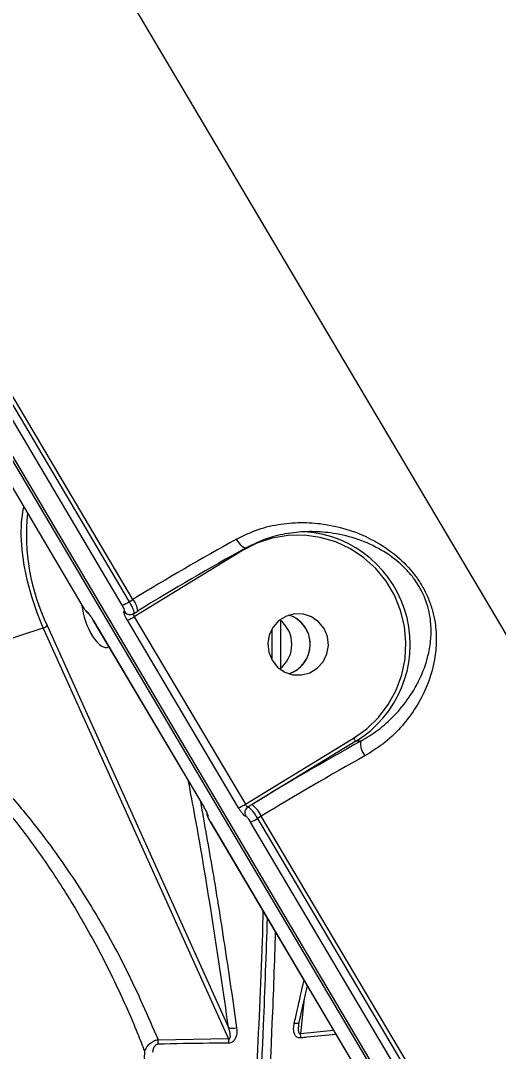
# Model space of a CAD drawing. Header units: millimetres. Extents: x -7245 to 6306, y -6696 to 5973.
# Drawn here: x 1877.5 to 1947.3, y -1408.2 to -1257.4 of the extents above; entities that cross this region are included whole.
import ezdxf

# ---------------------------------------------------------------- set-up
doc = ezdxf.new("R2010")
doc.units = ezdxf.units.MM
for name, color, linetype in [('DIKOM_ОБЪЕКТ', 7, 'Continuous'), ('DIKOM_РАЗМЕР_ЗОНА', 7, 'Continuous'), ('DIKOM_РАЗМЕР_ОБЪЕКТА', 7, 'Continuous')]:
    doc.layers.add(name, color=color, linetype=linetype)
doc.styles.add('style1', font='arial.ttf', dxfattribs={"width": 0.8})
doc.dimstyles.new('1-50', dxfattribs={"dimtxt": 300, "dimasz": 200, "dimexe": 100, "dimexo": 0, "dimgap": 100, "dimtad": 1, "dimtxsty": 'style1', "dimcen": 200, "dimclrd": 7, "dimclre": 7, "dimclrt": 7, "dimadec": 1, "dimazin": 2, "dimtfac": 1, "dimtmove": 0, "dimatfit": 2, "dimfxl": 0, "dimlwd": 25, "dimlwe": 18, "dimarcsym": 0})

# ---------------------------------------------------------------- blocks, each defined once
blk = doc.blocks.new('*D10')
at = {"layer": 'Defpoints', "color": 0, "transparency": 16777216}
for p in [(-4365.71, 2792.53), (4306.16, 475.6), (4306.16, -5965.27)]:
    blk.add_point(p, dxfattribs=at)
at = {"layer": 'DIKOM_РАЗМЕР_ОБЪЕКТА', "color": 7, "lineweight": 18, "transparency": 16777216}
for p, q in [((-4365.71, 2792.53), (-4365.71, -6065.27)), ((4306.16, 475.6), (4306.16, -6065.27))]:
    blk.add_line(p, q, dxfattribs=at)
at = {"layer": 'DIKOM_РАЗМЕР_ОБЪЕКТА', "color": 7, "lineweight": 25, "transparency": 16777216}
blk.add_line((-4165.71, -5965.27), (4106.16, -5965.27), dxfattribs=at)
at = {"layer": 'DIKOM_РАЗМЕР_ОБЪЕКТА', "color": 7, "transparency": 16777216}
for points in [[(-4165.71, -5931.93), (-4165.71, -5998.6), (-4365.71, -5965.27)], [(4106.16, -5931.93), (4106.16, -5998.6), (4306.16, -5965.27)]]:
    blk.add_solid(points, dxfattribs=at)
at = {"layer": 'DIKOM_РАЗМЕР_ОБЪЕКТА', "color": 7, "transparency": 16777216, "insert": (-85.78, -5712.1), "char_height": 300, "attachment_point": 5, "style": 'style1'}
blk.add_mtext('8650', dxfattribs=at)
blk = doc.blocks.new('*D12')
at = {"layer": 'Defpoints', "color": 0, "transparency": 16777216}
for p in [(-5865.71, 123.34), (6306.18, -91.92), (6306.18, -6596.14)]:
    blk.add_point(p, dxfattribs=at)
at = {"layer": 'DIKOM_РАЗМЕР_ЗОНА', "color": 7, "lineweight": 18, "transparency": 16777216}
for p, q in [((-5865.71, 123.34), (-5865.71, -6696.14)), ((6306.18, -91.92), (6306.18, -6696.14))]:
    blk.add_line(p, q, dxfattribs=at)
at = {"layer": 'DIKOM_РАЗМЕР_ЗОНА', "color": 7, "lineweight": 25, "transparency": 16777216}
blk.add_line((-5665.71, -6596.14), (6106.18, -6596.14), dxfattribs=at)
at = {"layer": 'DIKOM_РАЗМЕР_ЗОНА', "color": 7, "transparency": 16777216}
for points in [[(-5665.71, -6562.81), (-5665.71, -6629.48), (-5865.71, -6596.14)], [(6106.18, -6562.81), (6106.18, -6629.48), (6306.18, -6596.14)]]:
    blk.add_solid(points, dxfattribs=at)
at = {"layer": 'DIKOM_РАЗМЕР_ЗОНА', "color": 7, "transparency": 16777216, "insert": (-71.19, -6342.97), "char_height": 300, "attachment_point": 5, "style": 'style1'}
blk.add_mtext('12150', dxfattribs=at)

msp = doc.modelspace()

# ---------------------------------------------------------------- linework, layer by layer
at = {"layer": 'DIKOM_ОБЪЕКТ', "color": 7, "linetype": 'Continuous', "lineweight": 15}
for p, q in [((2051.506, -1617.791), (1806.003, -1202.922)), ((1806.332, -1202.917), (2051.835, -1617.786)), ((1806.349, -1202.923), (2051.852, -1617.792)), ((1884.373, -1238.936), (2061.906, -1538.945)), ((1844.346, -1271.734), (1886.447, -1342.879)), ((1844.356, -1271.74), (1886.457, -1342.885)), ((1892.343, -1342.899), (1850.243, -1271.754)), ((1851.252, -1271.239), (1893.353, -1342.384)), ((1893.91, -1342.045), (1851.809, -1270.9)), ((1909.94, -1334.919), (1894.11, -1344.575)), ((1886.447, -1342.879), (1886.457, -1342.885)), ((1893.353, -1342.384), (1893.91, -1342.045)), ((1894.018, -1344.11), (1894.606, -1343.751)), ((1894.11, -1344.575), (1910.341, -1372.004)), ((1856.061, -1354.313), (1880.809, -1346.211)), ((1907.889, -1406.288), (1880.809, -1346.211)), ((1881.393, -1345.888), (1907.892, -1404.676)), ((1888.067, -1345.071), (1888.078, -1345.077)), ((1888.068, -1345.072), (1904.299, -1372.501)), ((1888.078, -1345.077), (1904.31, -1372.507)), ((1909.331, -1372.519), (1893.099, -1345.089)), ((1915.474, -1345.126), (1915.476, -1352.019)), ((1914.204, -1346.555), (1914.201, -1350.698)), ((1910.341, -1372.004), (1926.171, -1362.348)), ((1926.511, -1362.776), (1911.318, -1372.045)), ((1927.211, -1362.778), (1926.511, -1362.776)), ((1904.299, -1372.501), (1904.31, -1372.507)), ((1911.318, -1372.045), (1910.727, -1372.405)), ((1905.215, -1374.595), (1947.315, -1445.739)), ((1905.215, -1374.595), (1905.225, -1374.6)), ((1905.225, -1374.6), (1947.325, -1445.745)), ((1953.212, -1445.759), (1911.111, -1374.614)), ((1912.678, -1373.76), (1912.121, -1374.1)), ((1912.121, -1374.1), (1954.221, -1445.244)), ((1954.778, -1444.905), (1912.678, -1373.76)), ((1919.377, -1398.527), (1918.16, -1403.926)), ((1918.952, -1400.409), (1918.387, -1405.524)), ((1918.16, -1403.926), (1918.12, -1404.267)), ((1897.579, -1406.442), (1907.889, -1406.288)), ((1918.387, -1405.524), (1923.234, -1405.046))]:
    msp.add_line(p, q, dxfattribs=at)
at = {"layer": 'DIKOM_ОБЪЕКТ', "color": 7, "linetype": 'Continuous', "lineweight": 15, "flags": 128}
for points in [[(1880.809, -1346.211), (1879.898, -1343.99), (1879.118, -1341.69), (1878.485, -1339.359), (1878.012, -1337.049), (1877.71, -1334.809), (1877.585, -1332.689), (1877.641, -1330.735), (1877.876, -1328.988), (1877.97, -1328.554)], [(1926.171, -1362.348), (1928.094, -1360.966), (1929.793, -1359.309), (1931.229, -1357.414), (1932.371, -1355.322), (1933.193, -1353.082), (1933.678, -1350.741), (1933.813, -1348.354), (1933.596, -1345.973), (1933.032, -1343.651), (1932.133, -1341.44), (1930.921, -1339.39), (1929.42, -1337.547), (1927.666, -1335.951), (1925.697, -1334.639), (1923.557, -1333.639), (1921.295, -1332.975), (1918.96, -1332.659), (1916.605, -1332.701), (1914.282, -1333.099), (1912.044, -1333.843), (1909.94, -1334.919)], [(1910.472, -1334.492), (1910.373, -1334.545), (1910.238, -1334.53), (1910.073, -1334.448), (1909.884, -1334.302), (1909.679, -1334.098), (1909.466, -1333.842), (1909.252, -1333.545), (1909.046, -1333.22)], [(1921.855, -1346.316), (1921.058, -1345.323), (1920.018, -1344.598), (1918.819, -1344.2), (1917.558, -1344.162), (1916.337, -1344.485), (1915.256, -1345.145), (1914.401, -1346.087), (1913.842, -1347.236), (1913.625, -1348.498), (1913.767, -1349.77), (1914.256, -1350.951), (1915.053, -1351.944), (1916.093, -1352.668), (1917.293, -1353.066), (1918.554, -1353.105), (1919.774, -1352.781), (1920.856, -1352.121), (1921.71, -1351.179), (1922.269, -1350.031), (1922.486, -1348.769), (1922.344, -1347.496), (1921.855, -1346.316)], [(1918.16, -1403.926), (1918.165, -1403.97), (1918.142, -1404.009), (1918.09, -1404.039), (1918.012, -1404.061), (1917.909, -1404.073), (1917.785, -1404.076), (1917.644, -1404.07), (1917.489, -1404.053)]]:
    msp.add_lwpolyline(points, dxfattribs=at)
at = {"layer": 'DIKOM_ОБЪЕКТ', "color": 7, "linetype": 'Continuous', "lineweight": 15}
for centre, radius, start, end in [((1908.698, -1332.612), 30.361, 174.02728, 205.93035), ((1917.902, -1348.656), 16.538, 301.37181, 85.93892), ((2121.602, -1715.173), 437.113, 119.09585, 121.39267), ((2133.833, -1735.852), 459.325, 119.09637, 121.39138), ((1890.67, -1338.368), 4.831, 290.27232, 303.74206), ((1891.569, -1343.995), 3.047, 4.59583, 39.79992), ((1887.977, -1343.241), 1.017, 210.83509, 233.31353), ((1893.488, -1343.284), 0.977, 210.24782, 275.33184), ((1891.46, -1340.617), 4.763, 290.12239, 303.79435), ((1893.479, -1343.285), 0.976, 275.88132, 301.44846), ((1915.306, -1348.627), 4.516, 287.84838, 71.8781), ((1915.35, -1348.564), 4.443, 30.50233, 71.94188), ((1880.378, -1344.74), 1.533, 286.31204, 311.48335), ((1912.599, -1348.62), 4.538, 307.65411, 52.0716), ((1915.307, -1348.629), 4.513, 288.06549, 30.94204), ((2150.491, -1764.006), 459.17, 119.0956, 121.39141), ((1927.252, -1361.84), 1.194, 205.17825, 231.65786), ((1929.963, -1363.171), 2.78, 171.87279, 219.37269), ((2141.179, -1748.276), 438.72, 119.10006, 121.38846), ((1905.731, -1373.25), 1.014, 184.63385, 210.46268), ((1907.686, -1368.039), 4.772, 290.15502, 303.80466), ((1911.264, -1373.259), 1.009, 122.13537, 210.83476), ((1908.351, -1375.794), 4.781, 25.17708, 51.64352), ((1909.456, -1370.115), 4.793, 290.19933, 303.77207), ((1908.515, -1402.838), 1.941, 251.27589, 286.53946), ((1894.736, -1406.877), 2.876, 355.29885, 8.69313), ((1904.953, -1406.656), 2.959, 354.07582, 7.14146), ((1914.954, -1406.242), 3.507, 0.79003, 11.80973)]:
    msp.add_arc(centre, radius, start, end, dxfattribs=at)
msp.add_ellipse((1888.761, -1344.641), major_axis=(-1.503, 4.393), ratio=0.4062007, start_param=1.0240425, end_param=3.2094829, dxfattribs=at)
for points, knots in [([(1909.046, -1333.22), (1910.097, -1332.713), (1912.2, -1331.698), (1915.534, -1330.954), (1918.855, -1330.724), (1922.371, -1331.032), (1926.006, -1331.946), (1929.637, -1333.603), (1932.809, -1335.847), (1935.02, -1338.242), (1936.338, -1340.304), (1937.151, -1341.974), (1937.734, -1343.704), (1938.175, -1345.805), (1938.316, -1348.2), (1938.003, -1351.26), (1937.045, -1354.611), (1935.324, -1357.948), (1933.095, -1360.842), (1930.652, -1363.177), (1928.708, -1364.381), (1927.814, -1364.935)], [0, 0, 0, 0, 0.0554791, 0.111027, 0.1664997, 0.2220088, 0.2900261, 0.3579666, 0.4226773, 0.4774115, 0.5052479, 0.533097, 0.5627124, 0.5923783, 0.6404288, 0.6885843, 0.7603286, 0.8320603, 0.890998, 0.9498686, 1, 1, 1, 1]), ([(1927.211, -1362.778), (1928.06, -1362.261), (1929.901, -1361.14), (1932.246, -1358.992), (1934.4, -1356.364), (1936.119, -1353.319), (1937.131, -1350.308), (1937.53, -1347.525), (1937.486, -1345.382), (1937.141, -1343.472), (1936.561, -1341.641), (1935.768, -1340.12), (1934.831, -1338.78), (1933.981, -1337.764), (1932.282, -1336.144), (1929.763, -1334.458), (1926.402, -1333.042), (1923.021, -1332.277), (1919.724, -1332.061), (1916.624, -1332.324), (1913.482, -1333.046), (1911.485, -1334.006), (1910.472, -1334.492)], [0, 0, 0, 0, 0.0507118, 0.109915, 0.1707235, 0.2426492, 0.3164722, 0.3637517, 0.4119833, 0.440046, 0.4688561, 0.5100993, 0.5210867, 0.5468203, 0.5734078, 0.6369335, 0.7046125, 0.7741481, 0.8302521, 0.8873278, 0.9428755, 1, 1, 1, 1]), ([(1886.448, -1342.879), (1886.465, -1342.909), (1886.559, -1343.069), (1886.749, -1343.367), (1887.01, -1343.715), (1887.157, -1343.925), (1887.331, -1344.032), (1887.357, -1344.047)], [0, 0, 0, 0, 0.0601485, 0.3284052, 0.6111097, 0.9428954, 1, 1, 1, 1]), ([(1886.457, -1342.885), (1886.516, -1342.981), (1886.633, -1343.174), (1886.809, -1343.435), (1886.958, -1343.634), (1887.059, -1343.743), (1887.091, -1343.757), (1887.104, -1343.763)], [0, 0, 0, 0, 0.2142325, 0.4286584, 0.6433561, 0.8581206, 1, 1, 1, 1]), ([(1892.644, -1343.776), (1892.662, -1343.764), (1892.697, -1343.741), (1892.671, -1343.587), (1892.589, -1343.365), (1892.471, -1343.121), (1892.38, -1342.962), (1892.343, -1342.899)], [0, 0, 0, 0, 0.2153134, 0.4302067, 0.6451124, 0.8595111, 1, 1, 1, 1]), ([(1893.353, -1342.384), (1893.425, -1342.511), (1893.609, -1342.829), (1893.849, -1343.314), (1894.02, -1343.751), (1894.08, -1344.034), (1894.029, -1344.074), (1894.007, -1344.091)], [0, 0, 0, 0, 0.1493464, 0.3770471, 0.6050109, 0.8328843, 1, 1, 1, 1]), ([(1887.104, -1343.763), (1887.123, -1343.771), (1887.172, -1343.792), (1887.323, -1343.955), (1887.549, -1344.253), (1887.815, -1344.643), (1887.99, -1344.932), (1888.078, -1345.077)], [0, 0, 0, 0, 0.141918, 0.3567403, 0.5713987, 0.7858083, 1, 1, 1, 1]), ([(1887.362, -1344.039), (1887.362, -1344.039), (1887.361, -1344.039), (1887.4, -1344.081), (1887.487, -1344.19), (1887.642, -1344.402), (1887.849, -1344.709), (1887.994, -1344.952), (1888.067, -1345.072)], [0, 0, 0, 0, 0.0475829, 0.1512146, 0.3041379, 0.5042171, 0.7546175, 1, 1, 1, 1]), ([(1893.099, -1345.089), (1893.045, -1344.995), (1892.907, -1344.756), (1892.729, -1344.391), (1892.605, -1344.058), (1892.566, -1343.828), (1892.618, -1343.793), (1892.644, -1343.776)], [0, 0, 0, 0, 0.1405597, 0.3550875, 0.5698848, 0.7849847, 1, 1, 1, 1]), ([(1893.579, -1344.248), (1893.599, -1344.249), (1893.742, -1344.253), (1893.908, -1344.2), (1894.01, -1344.111), (1894.018, -1344.104)], [0, 0, 0, 0, 0.1273211, 0.9360078, 1, 1, 1, 1]), ([(1893.981, -1344.127), (1893.972, -1344.134), (1893.951, -1344.148), (1893.956, -1344.225), (1893.99, -1344.34), (1894.046, -1344.463), (1894.092, -1344.543), (1894.11, -1344.575)], [0, 0, 0, 0, 0.1673963, 0.3958908, 0.6233006, 0.8505084, 1, 1, 1, 1]), ([(1856.061, -1354.313), (1856.684, -1354.646), (1859.084, -1355.93), (1863.072, -1358.571), (1867.828, -1362.402), (1872.419, -1366.768), (1876.833, -1371.601), (1882.025, -1378.101), (1887.554, -1386.26), (1893.122, -1396.149), (1896.094, -1403.013), (1897.579, -1406.442)], [0, 0, 0, 0, 0.0310732, 0.1198387, 0.2089546, 0.2979303, 0.3968225, 0.4957417, 0.6636333, 0.8319733, 1, 1, 1, 1]), ([(1895.653, -1408.155), (1895.314, -1407.291), (1894.026, -1404.008), (1891.526, -1398.373), (1887.94, -1391.348), (1883.925, -1384.505), (1879.435, -1377.845), (1874.434, -1371.434), (1868.848, -1365.378), (1863.657, -1360.801), (1859.149, -1357.523), (1856.72, -1356.123), (1855.506, -1355.423)], [0, 0, 0, 0, 0.0419969, 0.1595232, 0.2774955, 0.3953181, 0.5131236, 0.6338769, 0.7545653, 0.8758678, 0.9379487, 1, 1, 1, 1]), ([(1907.892, -1404.676), (1907.141, -1399.547), (1905.639, -1389.29), (1903.651, -1377.266), (1902.356, -1370.362), (1902.041, -1368.685)], [0, 0, 0, 0, 0.4308823, 0.8617522, 1, 1, 1, 1]), ([(1903.767, -1371.602), (1904.37, -1374.981), (1905.665, -1382.233), (1907.422, -1393.267), (1908.519, -1400.888), (1909.068, -1404.699)], [0, 0, 0, 0, 0.3036301, 0.6518137, 1, 1, 1, 1]), ([(1904.31, -1372.507), (1904.365, -1372.601), (1904.503, -1372.84), (1904.692, -1373.198), (1904.836, -1373.518), (1904.904, -1373.731), (1904.873, -1373.753), (1904.857, -1373.764)], [0, 0, 0, 0, 0.1405904, 0.3549737, 0.5698416, 0.7847193, 1, 1, 1, 1]), ([(1904.342, -1372.579), (1904.382, -1372.647), (1904.502, -1372.85), (1904.64, -1373.12), (1904.729, -1373.314), (1904.758, -1373.391), (1904.757, -1373.389), (1904.757, -1373.388)], [0, 0, 0, 0, 0.1761768, 0.5244537, 0.7717298, 0.935362, 1, 1, 1, 1]), ([(1910.398, -1373.777), (1910.371, -1373.772), (1910.304, -1373.762), (1910.127, -1373.616), (1909.878, -1373.332), (1909.597, -1372.951), (1909.42, -1372.663), (1909.331, -1372.519)], [0, 0, 0, 0, 0.1418943, 0.3566283, 0.5713899, 0.7856531, 1, 1, 1, 1]), ([(1910.341, -1372.004), (1910.371, -1372.052), (1910.431, -1372.148), (1910.529, -1372.272), (1910.621, -1372.362), (1910.688, -1372.405), (1910.716, -1372.405), (1910.727, -1372.405)], [0, 0, 0, 0, 0.2137294, 0.4282157, 0.6424943, 0.8580338, 1, 1, 1, 1]), ([(1910.727, -1372.405), (1910.76, -1372.412), (1910.843, -1372.43), (1911.071, -1372.63), (1911.397, -1373.012), (1911.766, -1373.523), (1912.002, -1373.908), (1912.121, -1374.1)], [0, 0, 0, 0, 0.1417107, 0.3564118, 0.5709089, 0.7854276, 1, 1, 1, 1]), ([(1904.699, -1373.404), (1904.706, -1373.451), (1904.721, -1373.567), (1904.79, -1373.773), (1904.91, -1374.045), (1905.08, -1374.369), (1905.198, -1374.563), (1905.232, -1374.619)], [0, 0, 0, 0, 0.1021541, 0.2514165, 0.5658841, 0.8742152, 1, 1, 1, 1]), ([(1904.857, -1373.764), (1904.847, -1373.771), (1904.827, -1373.785), (1904.872, -1373.927), (1904.97, -1374.14), (1905.096, -1374.379), (1905.188, -1374.537), (1905.225, -1374.6)], [0, 0, 0, 0, 0.2150289, 0.4301721, 0.6450581, 0.8594422, 1, 1, 1, 1]), ([(1911.111, -1374.614), (1911.052, -1374.518), (1910.933, -1374.326), (1910.746, -1374.072), (1910.578, -1373.884), (1910.46, -1373.786), (1910.415, -1373.779), (1910.398, -1373.777)], [0, 0, 0, 0, 0.2141435, 0.4285296, 0.6432334, 0.8580655, 1, 1, 1, 1]), ([(1822.825, -1691.758), (1822.846, -1691.751), (1825.23, -1690.913), (1829.811, -1688.027), (1836.523, -1683.058), (1842.998, -1676.727), (1849.359, -1669.14), (1855.571, -1660.214), (1861.612, -1649.96), (1867.347, -1638.601), (1872.765, -1626.204), (1877.86, -1612.854), (1882.715, -1598.333), (1887.302, -1582.643), (1891.599, -1565.81), (1895.511, -1548.205), (1899.034, -1529.908), (1902.171, -1511.009), (1904.974, -1491.2), (1907.42, -1470.514), (1909.486, -1448.999), (1911.073, -1428.067), (1912.192, -1407.831), (1912.798, -1394.735), (1912.963, -1387.944), (1912.969, -1387.698)], [0, 0, 0, 0, 0.0004285, 0.0492481, 0.0966888, 0.1441661, 0.1916072, 0.2404262, 0.2892845, 0.3381038, 0.3855449, 0.433022, 0.4804633, 0.529283, 0.5781419, 0.6269611, 0.6744024, 0.7218797, 0.7693213, 0.8181405, 0.8669993, 0.9158185, 0.9571073, 0.9984446, 1, 1, 1, 1]), ([(1913.524, -1388.636), (1913.352, -1393.878), (1912.932, -1406.655), (1911.759, -1426.462), (1910.761, -1441.198), (1910.07, -1448.386), (1910.055, -1448.542)], [0, 0, 0, 0, 0.2559555, 0.6238795, 0.9918096, 1, 1, 1, 1]), ([(1914.719, -1390.656), (1914.571, -1395.124), (1914.169, -1407.269), (1913.061, -1426.435), (1911.453, -1448.117), (1909.458, -1469.047), (1907.067, -1489.587), (1904.266, -1509.643), (1901.056, -1529.131), (1897.507, -1547.623), (1893.64, -1565.079), (1889.481, -1581.483), (1884.962, -1597.101), (1880.084, -1611.843), (1874.856, -1625.637), (1869.392, -1638.178), (1863.717, -1649.454), (1857.859, -1659.477), (1851.722, -1668.416), (1845.316, -1676.175), (1838.662, -1682.752), (1831.888, -1687.809), (1827.225, -1690.727), (1824.819, -1691.593), (1824.711, -1691.632)], [0, 0, 0, 0, 0.0286025, 0.0777427, 0.125496, 0.1732854, 0.2210383, 0.2701784, 0.3193584, 0.3684987, 0.4162504, 0.46404, 0.5117923, 0.5609313, 0.6101108, 0.6592497, 0.7070029, 0.7547922, 0.8025448, 0.8516847, 0.9008646, 0.9500041, 0.9977567, 1, 1, 1, 1]), ([(1917.489, -1404.053), (1917.633, -1403.424), (1918.111, -1401.327), (1918.584, -1399.221), (1918.916, -1397.748)], [0, 0, 0, 0, 0.300438, 1, 1, 1, 1]), ([(1907.889, -1406.288), (1907.903, -1406.294), (1907.932, -1406.305), (1907.979, -1406.311), (1908.016, -1406.303), (1908.05, -1406.285), (1908.083, -1406.253), (1908.143, -1406.135), (1908.156, -1405.899), (1908.12, -1405.538), (1908.03, -1405.12), (1907.938, -1404.823), (1907.892, -1404.676)], [0, 0, 0, 0, 0.0253817, 0.0516997, 0.078177, 0.0864696, 0.1149634, 0.1528353, 0.3030366, 0.4908608, 0.7490627, 1, 1, 1, 1]), ([(1909.068, -1404.699), (1909.09, -1405.075), (1909.122, -1405.611), (1908.884, -1406.295), (1908.625, -1406.666), (1908.307, -1406.885), (1908.068, -1406.955), (1907.931, -1406.96), (1907.896, -1406.961)], [0, 0, 0, 0, 0.402924, 0.5733305, 0.7451233, 0.8533364, 0.9616997, 1, 1, 1, 1]), ([(1918.461, -1406.194), (1918.357, -1406.196), (1918.149, -1406.201), (1917.877, -1406.07), (1917.634, -1405.829), (1917.432, -1405.386), (1917.365, -1404.758), (1917.449, -1404.283), (1917.489, -1404.053)], [0, 0, 0, 0, 0.1098822, 0.2201014, 0.3257774, 0.4925996, 0.7537742, 1, 1, 1, 1]), ([(1918.12, -1404.267), (1918.11, -1404.344), (1918.076, -1404.607), (1918.07, -1404.976), (1918.11, -1405.313), (1918.171, -1405.471), (1918.225, -1405.531), (1918.257, -1405.549), (1918.292, -1405.557), (1918.334, -1405.554), (1918.367, -1405.535), (1918.387, -1405.524)], [0, 0, 0, 0, 0.15766, 0.5400342, 0.7427139, 0.8403128, 0.8739849, 0.9080502, 0.9176555, 0.9511991, 1, 1, 1, 1]), ([(1895.653, -1408.155), (1895.74, -1407.937), (1895.914, -1407.501), (1896.436, -1406.938), (1897.03, -1406.566), (1897.412, -1406.479), (1897.579, -1406.442)], [0, 0, 0, 0, 0.2830011, 0.567454, 0.8111756, 1, 1, 1, 1]), ([(1923.603, -1405.669), (1922.18, -1405.805), (1920.464, -1405.969), (1918.753, -1406.161), (1918.461, -1406.194)], [0, 0, 0, 0, 0.8290589, 1, 1, 1, 1]), ([(1897.602, -1407.112), (1897.54, -1407.119), (1897.41, -1407.134), (1897.213, -1407.245), (1897.033, -1407.435), (1896.839, -1407.794), (1896.802, -1408.1), (1896.777, -1408.309)], [0, 0, 0, 0, 0.1211851, 0.2522895, 0.4114753, 0.5992476, 1, 1, 1, 1]), ([(1907.896, -1406.961), (1907.266, -1406.963), (1904.119, -1406.972), (1900.688, -1407.028), (1897.891, -1407.104), (1897.602, -1407.112)], [0, 0, 0, 0, 0.1831655, 0.9158633, 1, 1, 1, 1]), ([(1890.675, -1472.696), (1891.213, -1467.507), (1892.29, -1457.128), (1893.63, -1441.115), (1894.785, -1424.818), (1895.364, -1413.709), (1895.653, -1408.155)], [0, 0, 0, 0, 0.2491216, 0.4982431, 0.749123, 1, 1, 1, 1])]:
    msp.add_open_spline(points, degree=3, knots=knots, dxfattribs=at)

# ---------------------------------------------------------------- dimensions: what is measured, and where the dimension line sits
at = {"layer": 'DIKOM_РАЗМЕР_ЗОНА'}
dim = msp.add_linear_dim(base=(6306.184, -6596.144), p1=(-5865.714, 123.344), p2=(6306.184, -91.922), text='12150', dimstyle='1-50', dxfattribs=at)
dim.commit()
dim.dimension.update_dxf_attribs({"geometry": '*D12', "text_midpoint": (-71.192, -6596.144), "dimtype": 160})
at = {"layer": 'DIKOM_РАЗМЕР_ОБЪЕКТА'}
dim = msp.add_linear_dim(base=(4306.158, -5965.268), p1=(-4365.714, 2792.532), p2=(4306.158, 475.605), text='8650', dimstyle='1-50', dxfattribs=at)
dim.commit()
dim.dimension.update_dxf_attribs({"geometry": '*D10', "text_midpoint": (-85.784, -5965.268), "dimtype": 160})

doc.saveas('drawing.dxf')
